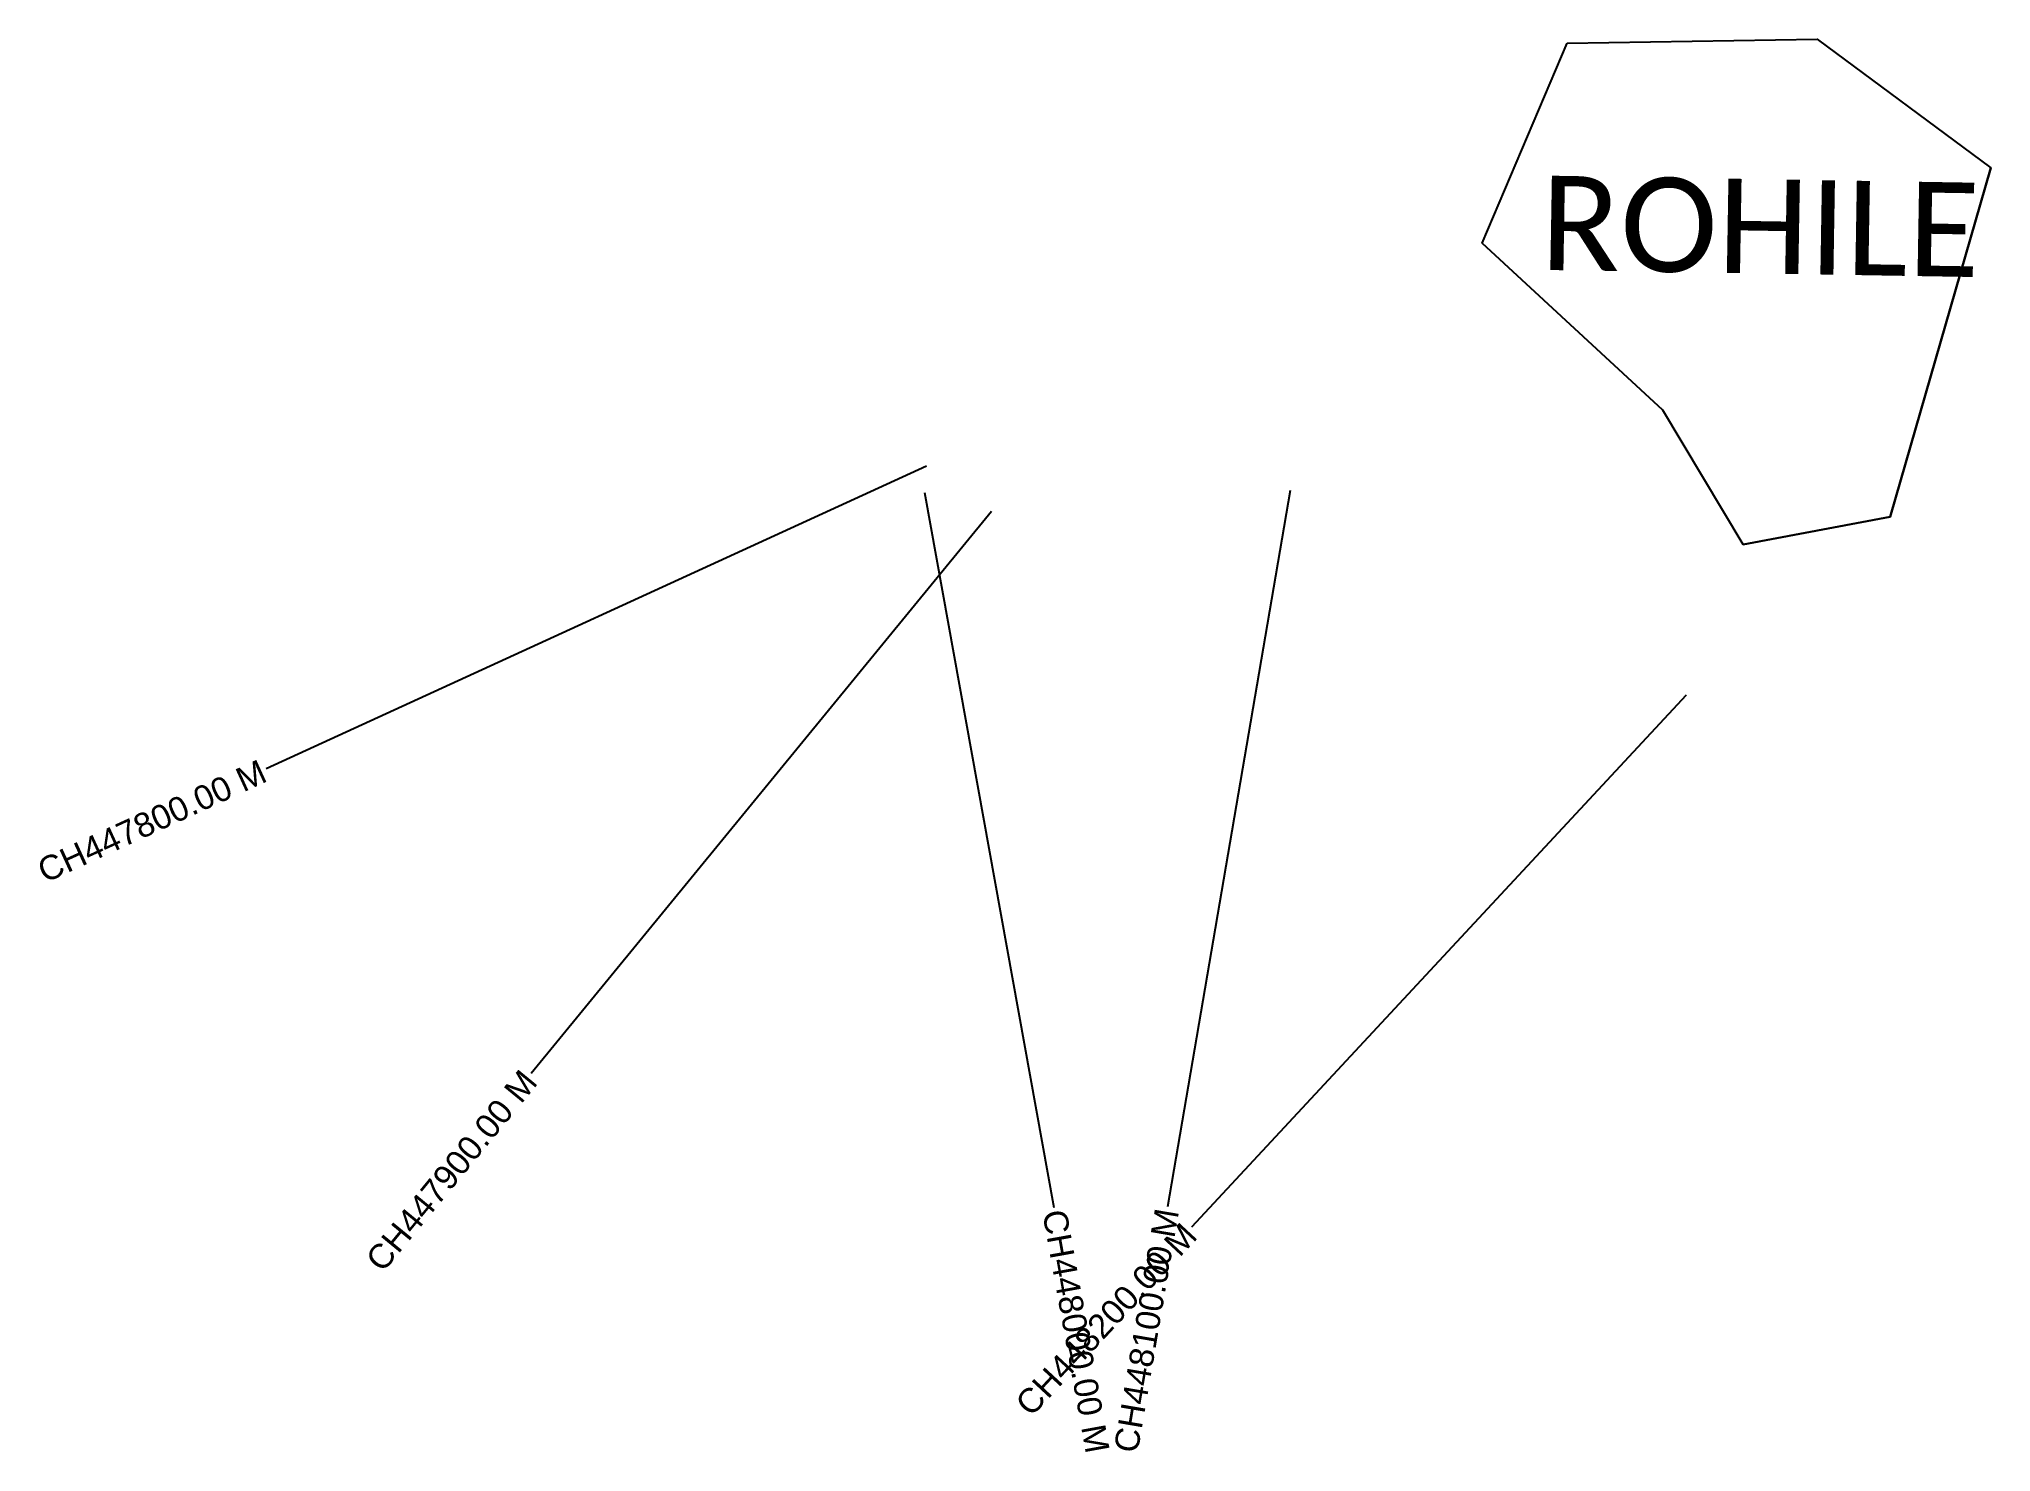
# Model space of a CAD drawing. Header units: feet. Extents: x 312533 to 313339, y 1915297 to 1915880.
import ezdxf
from ezdxf.enums import TextEntityAlignment as Align

# ---------------------------------------------------------------- set-up
doc = ezdxf.new("R2010")
doc.units = ezdxf.units.FT
doc.header["$MEASUREMENT"] = 0
for name, color, linetype in [('CS', 134, 'Continuous'), ('CSMark', 6, 'Continuous'), ('village', 250, 'Continuous'), ('VILLAGE NAME', 250, 'Continuous')]:
    doc.layers.add(name, color=color, linetype=linetype)
doc.styles.get("Standard").update_dxf_attribs({"font": 'arial.ttf'})

msp = doc.modelspace()

# ---------------------------------------------------------------- linework, layer by layer
at = {"color": 6}
msp.add_lwpolyline([(313164.19, 1915878.31), (313267.43, 1915880.02), (313339.24, 1915826.9), (313297.63, 1915682.74), (313236.93, 1915671.34), (313203.73, 1915726.87), (313129.1, 1915795.73), (313164.19, 1915878.31)], dxfattribs=at)
at = {"layer": 'CS'}
for p, q in [((312899.52, 1915703.74), (312626.77, 1915578.8)), ((312898.79, 1915692.81), (312952.13, 1915397.59)), ((313049.8, 1915693.68), (312999.14, 1915397.99)), ((312926.42, 1915685.03), (312736.23, 1915453.03)), ((313213.33, 1915609.2), (313009.06, 1915389.48))]:
    msp.add_line(p, q, dxfattribs=at)
at = {"layer": 'village', "color": 4}
msp.add_polyline3d([(313236.93, 1915671.34, 0), (313297.63, 1915682.74, 0), (313339.24, 1915826.9, 0)], dxfattribs=at)

# ---------------------------------------------------------------- texts
at = {"layer": 'CSMark'}
for s, rotation, p in [('CH447800.00 M', 24.6132, (312625.86, 1915578.38)), ('CH447900.00 M', 50.65459, (312735.59, 1915452.25)), ('CH448200.00 M', 47.08734, (313008.38, 1915388.75)), ('CH448100.00 M', 80.27821, (312998.97, 1915397))]:
    msp.add_text(s, height=10, rotation=rotation, dxfattribs=at).set_placement(p, align=Align.MIDDLE_RIGHT)
msp.add_text('CH448000.00 M', height=10, rotation=280.24166, dxfattribs=at).set_placement((312952.31, 1915396.6), align=Align.MIDDLE_LEFT)
at = {"layer": 'VILLAGE NAME', "insert": (313153.53, 1915823.68), "char_height": 38.939, "attachment_point": 1, "rotation": 359.05347}
msp.add_mtext_dynamic_manual_height_columns('{\\fCalibri|b0|i0|c0|p34;ROHILE}', width=70.0532, gutter_width=194.7, heights=[0], dxfattribs=at)

doc.saveas('drawing.dxf')
